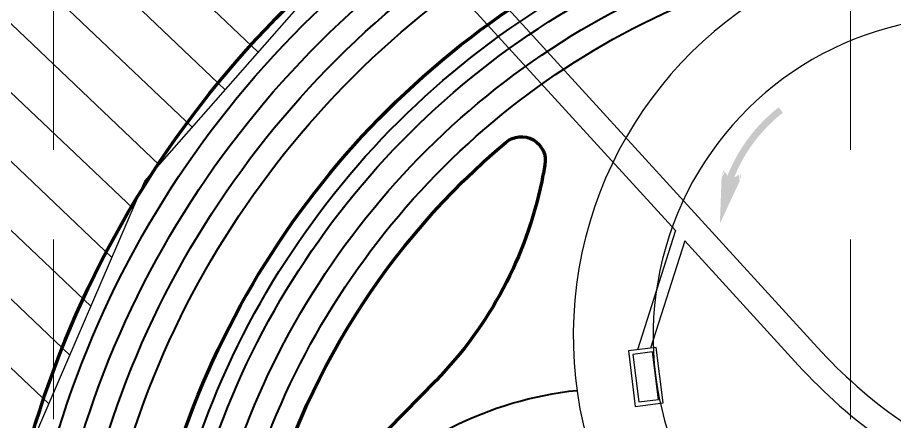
# Model space of a CAD drawing. Header units: inches. Extents: x -5337 to 1057, y 15227 to 19227.
# Drawn here: x -2942.4 to -2832.6, y 16061.7 to 16112.3 of the extents above; entities that cross this region are included whole.
import ezdxf

# ---------------------------------------------------------------- set-up
doc = ezdxf.new("R2010")
doc.units = ezdxf.units.IN
doc.header["$LTSCALE"] = 150
doc.header["$MEASUREMENT"] = 0
doc.linetypes.add('HIDDEN', pattern=[0.375, 0.25, -0.125])
for name, color, linetype in [('COMT-MIN', 84, 'Continuous'), ('CONT-MJR', 84, 'Continuous'), ('grid', 7, 'HIDDEN'), ('PAVING', 7, 'Continuous'), ('ROW', 7, 'Continuous'), ('STORM', 7, 'Continuous'), ('STORM INLET', 7, 'Continuous')]:
    doc.layers.add(name, color=color, linetype=linetype)

msp = doc.modelspace()

# ---------------------------------------------------------------- hatches: boundary and pattern name
at = {"layer": 'PAVING', "linetype": 'Continuous', "lineweight": 30}
h = msp.add_hatch(color=256, dxfattribs=at)
edge = h.paths.add_edge_path()
edge.add_line((-2852.029684510397, 16091.76682760275), (-2854.497003481005, 16086.46345648078))
edge.add_line((-2854.497003481005, 16086.46345648078), (-2854.280221413435, 16092.30026046457))
edge.add_line((-2854.280221413434, 16092.30026046457), (-2854.281334175534, 16092.30053969421))
edge.add_ellipse((-2854.079782444614, 16092.58060834668), major_axis=(0.1291967910118667, 0.5448928235829846), ratio=0.2857142857142859, start_angle=-17.182672222222322, end_angle=124.7269333333333, ccw=False)
edge.add_line((-2853.910360063994, 16093.09027646122), (-2853.907472359462, 16093.08979095972))
edge.add_line((-2853.907472359464, 16093.08979095972), (-2853.544085779939, 16092.45513479783))
edge.add_line((-2853.54408577994, 16092.45513479783), (-2853.551650673438, 16092.46316574912))
edge.add_arc((-2834.553623218806, 16084.94918858432), 20.43, 128.0122624559328, 158.4205319003772, ccw=False)
edge.add_line((-2847.135032779943, 16101.04555563957), (-2846.605418792156, 16100.36797982825))
edge.add_arc((-2834.553623218806, 16084.94918858432), 19.57000000000001, 128.0122624559328, 158.0880680114884)
edge.add_line((-2852.709858201742, 16092.25234072874), (-2852.708631716887, 16092.25289543834))
edge.add_line((-2852.708631716887, 16092.25289543834), (-2851.994303137788, 16092.64619649489))
edge.add_line((-2851.994303137788, 16092.64619649489), (-2851.992065875729, 16092.64766137464))
edge.add_ellipse((-2852.07817784968, 16092.11087653935), major_axis=(0.1291967910118667, 0.5448928235829846), ratio=0.2857142857142857, start_angle=-125.83152777777792, end_angle=14.496719444444523, ccw=False)
edge.add_line((-2852.027590928892, 16091.7619669969), (-2852.029673997298, 16091.76524492948))

# ---------------------------------------------------------------- linework, layer by layer
at = {"color": 5}
for p, q in [((-3029.555561783891, 16219.480367145), (-2912.266949554614, 16107.95189500857)), ((-3033.581729762682, 16214.68428174305), (-2916.393526002266, 16103.25128693309)), ((-3037.607897741473, 16209.88819634109), (-2920.520102449917, 16098.55067885761)), ((-3041.634065720265, 16205.09211093914), (-2924.646678897567, 16093.85007078213)), ((-3045.660233699055, 16200.29602553719), (-2927.935020447694, 16088.35239421351)), ((-3049.686401677845, 16195.49994013523), (-2930.570689708042, 16082.23409862739)), ((-3053.712569656636, 16190.70385473328), (-2933.206358968393, 16076.11580304128)), ((-3057.738737635429, 16185.90776933132), (-2935.842028228742, 16069.99750745516)), ((-3061.764905614218, 16181.11168392937), (-2938.477697489092, 16063.87921186905)), ((-2926.453164319308, 16091.79229236232), (-2900.814671724165, 16120.99725363341)), ((-2941.70700278496, 16056.38288270698), (-2926.453164319308, 16091.79229236232))]:
    msp.add_line(p, q, dxfattribs=at)
at = {"layer": 'COMT-MIN', "color": 5, "linetype": 'Continuous', "lineweight": 40, "extrusion": (0, 0, -1)}
for centre, radius, start, end in [((2820.60265675166, 16024.85957915412), 121.9999999999971, 14.5000214978677, 67.54112149786339), ((2820.60265675166, 16024.85957915412), 118.9999999999971, 14.5000214978677, 67.54112149786339), ((2820.60265675166, 16024.85957915412), 115.9999999999985, 14.5000214978677, 67.54112149786339), ((2820.60265675166, 16024.85957915412), 112.9999999999992, 14.5000214978677, 67.54112149786339), ((2820.60265675166, 16024.85957915412), 104.9999999999982, 14.5000214978677, 67.54112149786339), ((2820.60265675166, 16024.85957915412), 102.9999999999982, 14.5000214978677, 67.54112149786339), ((2820.60265675166, 16024.85957915412), 99.9999999999982, 14.5000214978677, 67.54112149786339), ((2820.60265675166, 16024.85957915412), 96.99999999999993, 14.5000214978677, 67.54112149786339), ((2867.486953478065, 16019.94072983691), 45.90869481404084, 42.66610098204359, 83.87812270027142)]:
    msp.add_arc(centre, radius, start, end, dxfattribs=at)
at = {"layer": 'CONT-MJR', "color": 5, "linetype": 'Continuous', "lineweight": 70}
msp.add_line((-2903.450670184093, 16053.08703838143), (-2890.020350634837, 16066.82937247776), dxfattribs=at)
at = {"layer": 'CONT-MJR', "color": 5, "linetype": 'Continuous', "lineweight": 70, "extrusion": (0, 0, -1)}
for centre, radius, start, end in [((2820.60265675166, 16024.85957915412), 124.9999999999957, 14.5000214978677, 67.54112149786339), ((2820.60265675166, 16024.85957915412), 106.9999999999981, 14.5000214978677, 67.54112149786339), ((2879.344934787732, 16094.36026095749), 3, 49.79536038670379, 190.3547742756778), ((2820.60265675166, 16024.85957915412), 93.99999999999993, 14.5000214978677, 49.7953601091541), ((2974.765159693356, 16111.79530265404), 100, 190.3547742756778, 191.5589798311642), ((2925.779211440031, 16101.77647668876), 50, 191.5589770534262, 224.3422326089807)]:
    msp.add_arc(centre, radius, start, end, dxfattribs=at)
at = {"layer": 'grid', "color": 252, "linetype": 'HIDDEN', "lineweight": 0, "ltscale": 0.6}
for p, q in [((-2937.893858640604, 19121.98416579754), (-2937.893858640605, 15630.29360565876)), ((-2838.143858640596, 19121.98416579754), (-2838.143858640596, 15630.29360565876))]:
    msp.add_line(p, q, dxfattribs=at)
at = {"layer": 'PAVING'}
msp.add_arc((-2822.852456203193, 16072.42351390912), 40, 99.06106183546414, 299.9605090577027, dxfattribs=at)
at = {"layer": 'ROW'}
msp.add_arc((-2822.852456203193, 16072.42351390912), 50, 99.06106183546414, 312.8167479465022, dxfattribs=at)
at = {"layer": 'STORM', "color": 5}
for p, q in [((-2890.177252350926, 16123.45103620653), (-2842.284300442348, 16070.94791301908)), ((-2892.578347450677, 16121.26077541862), (-2860.059911874554, 16085.61211813349)), ((-2860.059940204445, 16085.61209229259), (-2864.806822841088, 16070.67420333149)), ((-2858.892667883076, 16084.33246212032), (-2863.167483240395, 16070.88002345587)), ((-2858.89264138557, 16084.332486291), (-2844.685395542101, 16068.75765223116)), ((-2842.284300442348, 16070.94791301908), (-2842.284299483648, 16070.94791196632)), ((-2844.685395542101, 16068.75765223116), (-2844.685394532795, 16068.75765112228))]:
    msp.add_line(p, q, dxfattribs=at)
for centre, radius in [((-2795.462946025291, 16113.65799842523), 63.37500000000014), ((-2795.462946025291, 16113.65799842524), 66.62500000000273)]:
    msp.add_arc(centre, radius, 222.3708354455522, 247.3193402575471, dxfattribs=at)
at = {"layer": 'STORM INLET', "color": 5}
for p, q in [((-2862.479540676073, 16070.9664633089), (-2865.952165033161, 16070.53033456121)), ((-2861.607888023784, 16064.02139943203), (-2862.479540676073, 16070.9664633089)), ((-2865.952165033161, 16070.53033456121), (-2865.080204926207, 16063.58497832903)), ((-2862.913533249464, 16070.40836488009), (-2865.394079187143, 16070.09684182947)), ((-2865.394079187143, 16070.09684182947), (-2864.646324903939, 16064.14357408293)), ((-2862.166073838132, 16064.45488964722), (-2862.913533249464, 16070.40836488009)), ((-2865.080204926207, 16063.58497832903), (-2861.607888023784, 16064.02139943203)), ((-2864.646324903939, 16064.14357408293), (-2862.166073838132, 16064.45488964722))]:
    msp.add_line(p, q, dxfattribs=at)

doc.saveas('drawing.dxf')
